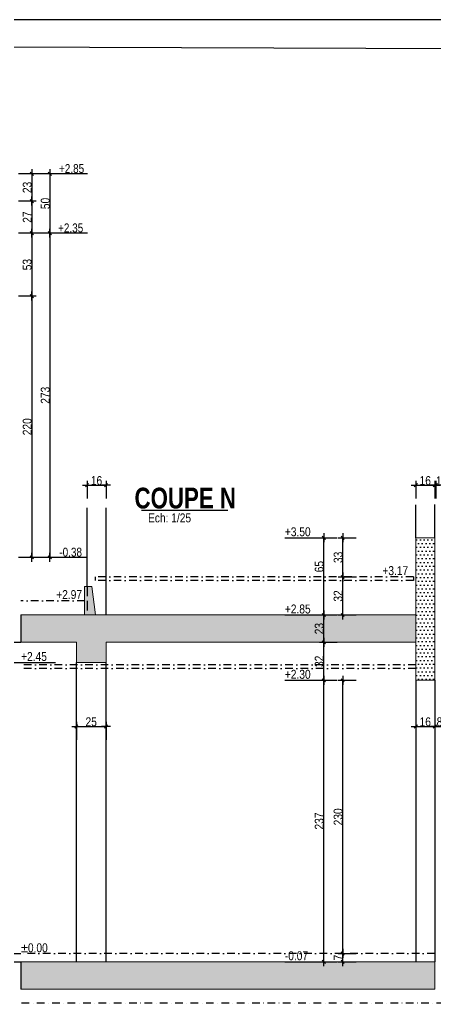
# Model space of a CAD drawing. Header units: centimetres. Extents: x -1744 to 32711, y -16767 to -12567.
# Drawn here: x 24855 to 25555, y -14224 to -12567 of the extents above; entities that cross this region are included whole.
import ezdxf
from ezdxf.enums import TextEntityAlignment as Align

# ---------------------------------------------------------------- set-up
doc = ezdxf.new("R2010")
doc.units = ezdxf.units.CM
doc.header["$LTSCALE"] = 25.4
doc.header["$PDMODE"] = 1
doc.header["$PDSIZE"] = -2
doc.linetypes.add('CACHEX2', pattern=[19.05, 12.7, -6.35])
doc.linetypes.add('TIRETPTX2', pattern=[50.8, 25.4, -12.7, 0, -12.7])
for name, color, linetype in [('01_cote_gen', 4, 'Continuous'), ('01_linteaux', 2, 'Continuous'), ('01_poch_BN', 9, 'Continuous'), ('01_texte', 230, 'Continuous'), ('AA_COTES', 2, 'Continuous')]:
    doc.layers.add(name, color=color, linetype=linetype)
doc.layers.add('01_murs_coup', color=5, linetype='Continuous', lineweight=60)
doc.styles.add('ARIAL NA', font='ARIALN.TTF')
doc.styles.add('impact', font='impact.ttf')
doc.styles.add('MATTE_TXT', font='arial.ttf')
doc.styles.add('STYLE2', font='ARIALN.TTF')
doc.dimstyles.new('JB25', dxfattribs={"dimscale": 0.1, "dimtxt": 150, "dimasz": 15, "dimexe": 0.1, "dimexo": 0.1, "dimgap": 0.09, "dimtad": 1, "dimdec": 1, "dimlfac": 0.5, "dimdsep": 46, "dimtxsty": 'STYLE2', "dimblk1": 'BOND_G', "dimblk2": 'BOND_D', "dimsah": 1, "dimcen": 1.5, "dimdle": 0.01, "dimse1": 1, "dimse2": 1, "dimclrd": 4, "dimclre": 2, "dimclrt": 6, "dimazin": 2, "dimtfac": 2.333333, "dimtdec": 1, "dimtix": 1, "dimtmove": 2, "dimatfit": 3, "dimldrblk": 'BOND_G', "dimfxl": 1, "dimtolj": 1, "dimtzin": 0, "dimarcsym": 0})

# ---------------------------------------------------------------- blocks, each defined once
blk = doc.blocks.new('BOND_G')
at = {"layer": 'AA_COTES', "color": 0}
for p, q in [((0, -5), (0, 15)), ((5, 0), (-5, 0)), ((1.8, 1.8), (-1.8, -1.8))]:
    blk.add_line(p, q, dxfattribs=at)
blk = doc.blocks.new('BOND_D')
at = {"layer": 'AA_COTES', "color": 0}
for p, q in [((5, 0), (-5, 0)), ((-1.8, -1.8), (1.8, 1.8)), ((0, 5), (0, -15))]:
    blk.add_line(p, q, dxfattribs=at)
blk = doc.blocks.new('*D839')
at = {"layer": '01_cote_gen', "color": 4, "lineweight": -2, "transparency": 16777216}
blk.add_line((24834.6, -14152.1), (24834.6, -14141.1), dxfattribs=at)
at = {"layer": 'Defpoints', "color": 0, "transparency": 16777216}
for p in [(24834.6, -14139.6), (24897.7, -14139.6), (24897.7, -14153.6)]:
    blk.add_point(p, dxfattribs=at)
at = {"layer": '01_cote_gen', "color": 4, "lineweight": -2, "transparency": 16777216, "xscale": 1.5, "yscale": 1.5, "zscale": 1.5}
for name, p, rotation in [('BOND_D', (24834.6, -14139.6), 90), ('BOND_G', (24834.6, -14153.6), 270)]:
    blk.add_blockref(name, p, dxfattribs=dict(at, rotation=rotation))
at = {"layer": '01_cote_gen', "color": 6, "transparency": 16777216, "insert": (24827.1, -14146.6), "char_height": 15, "attachment_point": 5, "rotation": 90, "style": 'STYLE2'}
blk.add_mtext('\\A1;7', dxfattribs=at)
blk = doc.blocks.new('*D840')
at = {"layer": '01_cote_gen', "color": 4, "lineweight": -2, "transparency": 16777216}
blk.add_line((25367.4, -13678.1), (25367.4, -13617.1), dxfattribs=at)
at = {"layer": 'Defpoints', "color": 0, "transparency": 16777216}
for p in [(25000.4, -13615.6), (25367.4, -13615.6), (25419.8, -13679.6)]:
    blk.add_point(p, dxfattribs=at)
at = {"layer": '01_cote_gen', "color": 4, "lineweight": -2, "transparency": 16777216, "xscale": 1.5, "yscale": 1.5, "zscale": 1.5}
for name, p, rotation in [('BOND_D', (25367.4, -13615.6), 90), ('BOND_G', (25367.4, -13679.6), 270)]:
    blk.add_blockref(name, p, dxfattribs=dict(at, rotation=rotation))
at = {"layer": '01_cote_gen', "color": 6, "transparency": 16777216, "insert": (25359.7, -13647.6), "char_height": 15, "attachment_point": 5, "rotation": 90, "style": 'STYLE2'}
blk.add_mtext('\\A1;32', dxfattribs=at)
blk = doc.blocks.new('*D841')
at = {"layer": '01_cote_gen', "color": 4, "lineweight": -2, "transparency": 16777216}
blk.add_line((25367.4, -13614.1), (25367.4, -13571.1), dxfattribs=at)
at = {"layer": 'Defpoints', "color": 0, "transparency": 16777216}
for p in [(25367.4, -13569.6), (25423.2, -13569.6), (25423.2, -13615.6)]:
    blk.add_point(p, dxfattribs=at)
at = {"layer": '01_cote_gen', "color": 4, "lineweight": -2, "transparency": 16777216, "xscale": 1.5, "yscale": 1.5, "zscale": 1.5}
for name, p, rotation in [('BOND_D', (25367.4, -13569.6), 90), ('BOND_G', (25367.4, -13615.6), 270)]:
    blk.add_blockref(name, p, dxfattribs=dict(at, rotation=rotation))
at = {"layer": '01_cote_gen', "color": 6, "transparency": 16777216, "insert": (25359.7, -13592.6), "char_height": 15, "attachment_point": 5, "rotation": 90, "style": 'STYLE2'}
blk.add_mtext('\\A1;23', dxfattribs=at)
blk = doc.blocks.new('*D842')
at = {"layer": '01_cote_gen', "color": 4, "lineweight": -2, "transparency": 16777216}
blk.add_line((25367.4, -13568.1), (25367.4, -13441.1), dxfattribs=at)
at = {"layer": 'Defpoints', "color": 0, "transparency": 16777216}
for p in [(25367.4, -13439.6), (25522.4, -13439.6), (25522.4, -13569.6)]:
    blk.add_point(p, dxfattribs=at)
at = {"layer": '01_cote_gen', "color": 4, "lineweight": -2, "transparency": 16777216, "xscale": 1.5, "yscale": 1.5, "zscale": 1.5}
for name, p, rotation in [('BOND_D', (25367.4, -13439.6), 90), ('BOND_G', (25367.4, -13569.6), 270)]:
    blk.add_blockref(name, p, dxfattribs=dict(at, rotation=rotation))
at = {"layer": '01_cote_gen', "color": 6, "transparency": 16777216, "insert": (25359.7, -13488.2), "char_height": 15, "attachment_point": 5, "rotation": 90, "style": 'STYLE2'}
blk.add_mtext('\\A1;65', dxfattribs=at)
blk = doc.blocks.new('*D843')
at = {"layer": '01_cote_gen', "color": 4, "lineweight": -2, "transparency": 16777216}
blk.add_line((25399.3, -13568.1), (25399.3, -13507.1), dxfattribs=at)
at = {"layer": 'Defpoints', "color": 0, "transparency": 16777216}
for p in [(25399.3, -13505.6), (25471.4, -13505.6), (25459, -13569.6)]:
    blk.add_point(p, dxfattribs=at)
at = {"layer": '01_cote_gen', "color": 4, "lineweight": -2, "transparency": 16777216, "xscale": 1.5, "yscale": 1.5, "zscale": 1.5}
for name, p, rotation in [('BOND_D', (25399.3, -13505.6), 90), ('BOND_G', (25399.3, -13569.6), 270)]:
    blk.add_blockref(name, p, dxfattribs=dict(at, rotation=rotation))
at = {"layer": '01_cote_gen', "color": 6, "transparency": 16777216, "insert": (25391.6, -13537.6), "char_height": 15, "attachment_point": 5, "rotation": 90, "style": 'STYLE2'}
blk.add_mtext('\\A1;32', dxfattribs=at)
blk = doc.blocks.new('*D844')
at = {"layer": '01_cote_gen', "color": 4, "lineweight": -2, "transparency": 16777216}
blk.add_line((25399.3, -13504.1), (25399.3, -13441.1), dxfattribs=at)
at = {"layer": 'Defpoints', "color": 0, "transparency": 16777216}
for p in [(25399.3, -13439.6), (25752, -13439.6), (25470.8, -13505.6)]:
    blk.add_point(p, dxfattribs=at)
at = {"layer": '01_cote_gen', "color": 4, "lineweight": -2, "transparency": 16777216, "xscale": 1.5, "yscale": 1.5, "zscale": 1.5}
for name, p, rotation in [('BOND_D', (25399.3, -13439.6), 90), ('BOND_G', (25399.3, -13505.6), 270)]:
    blk.add_blockref(name, p, dxfattribs=dict(at, rotation=rotation))
at = {"layer": '01_cote_gen', "color": 6, "transparency": 16777216, "insert": (25391.6, -13472.6), "char_height": 15, "attachment_point": 5, "rotation": 90, "style": 'STYLE2'}
blk.add_mtext('\\A1;33', dxfattribs=at)
blk = doc.blocks.new('*D850')
at = {"layer": '01_cote_gen', "color": 4, "lineweight": -2, "transparency": 16777216}
blk.add_line((25367.4, -14152.1), (25367.4, -13681.1), dxfattribs=at)
at = {"layer": 'Defpoints', "color": 0, "transparency": 16777216}
for p in [(25367.4, -13679.6), (25389.9, -13679.6), (25445.7, -14153.6)]:
    blk.add_point(p, dxfattribs=at)
at = {"layer": '01_cote_gen', "color": 4, "lineweight": -2, "transparency": 16777216, "xscale": 1.5, "yscale": 1.5, "zscale": 1.5}
for name, p, rotation in [('BOND_D', (25367.4, -13679.6), 90), ('BOND_G', (25367.4, -14153.6), 270)]:
    blk.add_blockref(name, p, dxfattribs=dict(at, rotation=rotation))
at = {"layer": '01_cote_gen', "color": 6, "transparency": 16777216, "insert": (25359.7, -13916.6), "char_height": 15, "attachment_point": 5, "rotation": 90, "style": 'STYLE2'}
blk.add_mtext('\\A1;237', dxfattribs=at)
blk = doc.blocks.new('*D851')
at = {"layer": '01_cote_gen', "color": 4, "lineweight": -2, "transparency": 16777216}
blk.add_line((25399.3, -14152.1), (25399.3, -14141.1), dxfattribs=at)
at = {"layer": 'Defpoints', "color": 0, "transparency": 16777216}
for p in [(25399.3, -14139.6), (25441.4, -14139.6), (25441.4, -14153.6)]:
    blk.add_point(p, dxfattribs=at)
at = {"layer": '01_cote_gen', "color": 4, "lineweight": -2, "transparency": 16777216, "xscale": 1.5, "yscale": 1.5, "zscale": 1.5}
for name, p, rotation in [('BOND_D', (25399.3, -14139.6), 90), ('BOND_G', (25399.3, -14153.6), 270)]:
    blk.add_blockref(name, p, dxfattribs=dict(at, rotation=rotation))
at = {"layer": '01_cote_gen', "color": 6, "transparency": 16777216, "insert": (25391.8, -14146.6), "char_height": 15, "attachment_point": 5, "rotation": 90, "style": 'STYLE2'}
blk.add_mtext('\\A1;7', dxfattribs=at)
blk = doc.blocks.new('*D852')
at = {"layer": '01_cote_gen', "color": 4, "lineweight": -2, "transparency": 16777216}
blk.add_line((25399.3, -14138.1), (25399.3, -13681.1), dxfattribs=at)
at = {"layer": 'Defpoints', "color": 0, "transparency": 16777216}
for p in [(25389.9, -13679.6), (25399.3, -13679.6), (25469.7, -14139.6)]:
    blk.add_point(p, dxfattribs=at)
at = {"layer": '01_cote_gen', "color": 4, "lineweight": -2, "transparency": 16777216, "xscale": 1.5, "yscale": 1.5, "zscale": 1.5}
for name, p, rotation in [('BOND_D', (25399.3, -13679.6), 90), ('BOND_G', (25399.3, -14139.6), 270)]:
    blk.add_blockref(name, p, dxfattribs=dict(at, rotation=rotation))
at = {"layer": '01_cote_gen', "color": 6, "transparency": 16777216, "insert": (25391.6, -13909.6), "char_height": 15, "attachment_point": 5, "rotation": 90, "style": 'STYLE2'}
blk.add_mtext('\\A1;230', dxfattribs=at)
blk = doc.blocks.new('*D854')
at = {"layer": '01_cote_gen', "color": 4, "lineweight": -2, "transparency": 16777216}
blk.add_line((24806, -13614.1), (24806, -13571.1), dxfattribs=at)
at = {"layer": 'Defpoints', "color": 0, "transparency": 16777216}
for p in [(24806, -13569.6), (24881.1, -13569.6), (24881.1, -13615.6)]:
    blk.add_point(p, dxfattribs=at)
at = {"layer": '01_cote_gen', "color": 4, "lineweight": -2, "transparency": 16777216, "xscale": 1.5, "yscale": 1.5, "zscale": 1.5}
for name, p, rotation in [('BOND_D', (24806, -13569.6), 90), ('BOND_G', (24806, -13615.6), 270)]:
    blk.add_blockref(name, p, dxfattribs=dict(at, rotation=rotation))
at = {"layer": '01_cote_gen', "color": 6, "transparency": 16777216, "insert": (24798.3, -13592.6), "char_height": 15, "attachment_point": 5, "rotation": 90, "style": 'STYLE2'}
blk.add_mtext('\\A1;23', dxfattribs=at)
blk = doc.blocks.new('*D855')
at = {"layer": '01_cote_gen', "color": 4, "lineweight": -2, "transparency": 16777216}
blk.add_line((24806, -13568.1), (24806, -13547.1), dxfattribs=at)
at = {"layer": 'Defpoints', "color": 0, "transparency": 16777216}
for p in [(24806, -13545.6), (24876.9, -13545.6), (24876.9, -13569.6)]:
    blk.add_point(p, dxfattribs=at)
at = {"layer": '01_cote_gen', "color": 4, "lineweight": -2, "transparency": 16777216, "xscale": 1.5, "yscale": 1.5, "zscale": 1.5}
for name, p, rotation in [('BOND_D', (24806, -13545.6), 90), ('BOND_G', (24806, -13569.6), 270)]:
    blk.add_blockref(name, p, dxfattribs=dict(at, rotation=rotation))
at = {"layer": '01_cote_gen', "color": 6, "transparency": 16777216, "insert": (24798.5, -13557.6), "char_height": 15, "attachment_point": 5, "rotation": 90, "style": 'STYLE2'}
blk.add_mtext('\\A1;12', dxfattribs=at)
blk = doc.blocks.new('*D856')
at = {"layer": '01_cote_gen', "color": 4, "lineweight": -2, "transparency": 16777216}
blk.add_line((24834.6, -14138.1), (24834.6, -13651.1), dxfattribs=at)
at = {"layer": 'Defpoints', "color": 0, "transparency": 16777216}
for p in [(24834.6, -13649.6), (24975.4, -13649.6), (24895.5, -14139.6)]:
    blk.add_point(p, dxfattribs=at)
at = {"layer": '01_cote_gen', "color": 4, "lineweight": -2, "transparency": 16777216, "xscale": 1.5, "yscale": 1.5, "zscale": 1.5}
for name, p, rotation in [('BOND_D', (24834.6, -13649.6), 90), ('BOND_G', (24834.6, -14139.6), 270)]:
    blk.add_blockref(name, p, dxfattribs=dict(at, rotation=rotation))
at = {"layer": '01_cote_gen', "color": 6, "transparency": 16777216, "insert": (24826.9, -13894.6), "char_height": 15, "attachment_point": 5, "rotation": 90, "style": 'STYLE2'}
blk.add_mtext('\\A1;245', dxfattribs=at)
blk = doc.blocks.new('*D857')
at = {"layer": '01_cote_gen', "color": 4, "lineweight": -2, "transparency": 16777216}
blk.add_line((24834.6, -13648.1), (24834.6, -13617.1), dxfattribs=at)
at = {"layer": 'Defpoints', "color": 0, "transparency": 16777216}
for p in [(24834.6, -13615.6), (24857.1, -13615.6), (24857.1, -13649.6)]:
    blk.add_point(p, dxfattribs=at)
at = {"layer": '01_cote_gen', "color": 4, "lineweight": -2, "transparency": 16777216, "xscale": 1.5, "yscale": 1.5, "zscale": 1.5}
for name, p, rotation in [('BOND_D', (24834.6, -13615.6), 90), ('BOND_G', (24834.6, -13649.6), 270)]:
    blk.add_blockref(name, p, dxfattribs=dict(at, rotation=rotation))
at = {"layer": '01_cote_gen', "color": 6, "transparency": 16777216, "insert": (24827, -13632.6), "char_height": 15, "attachment_point": 5, "rotation": 90, "style": 'STYLE2'}
blk.add_mtext('\\A1;17', dxfattribs=at)
blk = doc.blocks.new('*D863')
at = {"layer": '01_cote_gen', "color": 4, "lineweight": -2, "transparency": 16777216}
blk.add_line((25523.9, -13351.1), (25552.9, -13351.1), dxfattribs=at)
at = {"layer": 'Defpoints', "color": 0, "transparency": 16777216}
for p in [(25554.4, -13351.1), (25522.4, -13378.9), (25554.4, -13406.1)]:
    blk.add_point(p, dxfattribs=at)
at = {"layer": '01_cote_gen', "color": 4, "lineweight": -2, "transparency": 16777216, "xscale": 1.5, "yscale": 1.5, "zscale": 1.5, "rotation": 180}
blk.add_blockref('BOND_G', (25522.4, -13351.1), dxfattribs=at)
at = {"layer": '01_cote_gen', "color": 4, "lineweight": -2, "transparency": 16777216, "xscale": 1.5, "yscale": 1.5, "zscale": 1.5}
blk.add_blockref('BOND_D', (25554.4, -13351.1), dxfattribs=at)
at = {"layer": '01_cote_gen', "color": 6, "transparency": 16777216, "insert": (25538.4, -13343.4), "char_height": 15, "attachment_point": 5, "style": 'STYLE2'}
blk.add_mtext('\\A1;16', dxfattribs=at)
blk = doc.blocks.new('*D864')
at = {"layer": '01_cote_gen', "color": 4, "lineweight": -2, "transparency": 16777216}
blk.add_line((24969.9, -13351.1), (24998.9, -13351.1), dxfattribs=at)
at = {"layer": 'Defpoints', "color": 0, "transparency": 16777216}
for p in [(25000.4, -13351.1), (24968.4, -13378.9), (25000.4, -13391.4)]:
    blk.add_point(p, dxfattribs=at)
at = {"layer": '01_cote_gen', "color": 4, "lineweight": -2, "transparency": 16777216, "xscale": 1.5, "yscale": 1.5, "zscale": 1.5, "rotation": 180}
blk.add_blockref('BOND_G', (24968.4, -13351.1), dxfattribs=at)
at = {"layer": '01_cote_gen', "color": 4, "lineweight": -2, "transparency": 16777216, "xscale": 1.5, "yscale": 1.5, "zscale": 1.5}
blk.add_blockref('BOND_D', (25000.4, -13351.1), dxfattribs=at)
at = {"layer": '01_cote_gen', "color": 6, "transparency": 16777216, "insert": (24984.4, -13343.4), "char_height": 15, "attachment_point": 5, "style": 'STYLE2'}
blk.add_mtext('\\A1;16', dxfattribs=at)
blk = doc.blocks.new('*D865')
at = {"layer": '01_cote_gen', "color": 4, "lineweight": -2, "transparency": 16777216}
blk.add_line((24951.9, -13757.3), (24998.9, -13757.3), dxfattribs=at)
at = {"layer": 'Defpoints', "color": 0, "transparency": 16777216}
for p in [(24950.4, -13741.4), (25000.4, -13741.4), (25000.4, -13757.3)]:
    blk.add_point(p, dxfattribs=at)
at = {"layer": '01_cote_gen', "color": 4, "lineweight": -2, "transparency": 16777216, "xscale": 1.5, "yscale": 1.5, "zscale": 1.5, "rotation": 180}
blk.add_blockref('BOND_G', (24950.4, -13757.3), dxfattribs=at)
at = {"layer": '01_cote_gen', "color": 4, "lineweight": -2, "transparency": 16777216, "xscale": 1.5, "yscale": 1.5, "zscale": 1.5}
blk.add_blockref('BOND_D', (25000.4, -13757.3), dxfattribs=at)
at = {"layer": '01_cote_gen', "color": 6, "transparency": 16777216, "insert": (24975.4, -13749.6), "char_height": 15, "attachment_point": 5, "style": 'STYLE2'}
blk.add_mtext('\\A1;25', dxfattribs=at)
blk = doc.blocks.new('*D866')
at = {"layer": '01_cote_gen', "color": 4, "lineweight": -2, "transparency": 16777216}
blk.add_line((25523.9, -13757.3), (25552.9, -13757.3), dxfattribs=at)
at = {"layer": 'Defpoints', "color": 0, "transparency": 16777216}
for p in [(25522.4, -13757.3), (25554.4, -13757.3), (25554.4, -13757.3)]:
    blk.add_point(p, dxfattribs=at)
at = {"layer": '01_cote_gen', "color": 4, "lineweight": -2, "transparency": 16777216, "xscale": 1.5, "yscale": 1.5, "zscale": 1.5, "rotation": 180}
blk.add_blockref('BOND_G', (25522.4, -13757.3), dxfattribs=at)
at = {"layer": '01_cote_gen', "color": 4, "lineweight": -2, "transparency": 16777216, "xscale": 1.5, "yscale": 1.5, "zscale": 1.5}
blk.add_blockref('BOND_D', (25554.4, -13757.3), dxfattribs=at)
at = {"layer": '01_cote_gen', "color": 6, "transparency": 16777216, "insert": (25538.4, -13749.6), "char_height": 15, "attachment_point": 5, "style": 'STYLE2'}
blk.add_mtext('\\A1;16', dxfattribs=at)
blk = doc.blocks.new('*D867')
at = {"layer": '01_cote_gen', "color": 4, "lineweight": -2, "transparency": 16777216}
blk.add_line((25555.9, -13757.3), (25568.9, -13757.3), dxfattribs=at)
at = {"layer": 'Defpoints', "color": 0, "transparency": 16777216}
for p in [(25570.4, -13757.3), (25554.4, -13793.1), (25570.4, -13793.1)]:
    blk.add_point(p, dxfattribs=at)
at = {"layer": '01_cote_gen', "color": 4, "lineweight": -2, "transparency": 16777216, "xscale": 1.5, "yscale": 1.5, "zscale": 1.5, "rotation": 180}
blk.add_blockref('BOND_G', (25554.4, -13757.3), dxfattribs=at)
at = {"layer": '01_cote_gen', "color": 4, "lineweight": -2, "transparency": 16777216, "xscale": 1.5, "yscale": 1.5, "zscale": 1.5}
blk.add_blockref('BOND_D', (25570.4, -13757.3), dxfattribs=at)
at = {"layer": '01_cote_gen', "color": 6, "transparency": 16777216, "insert": (25562.4, -13749.6), "char_height": 15, "attachment_point": 5, "style": 'STYLE2'}
blk.add_mtext('\\A1;8', dxfattribs=at)
blk = doc.blocks.new('*D920')
at = {"layer": '01_cote_gen', "color": 4, "lineweight": -2, "transparency": 16777216}
for p, q in [((25552.9, -13351.1), (25551.4, -13351.1)), ((25556.4, -13351.1), (25554.4, -13351.1)), ((25557.9, -13351.1), (25559.4, -13351.1))]:
    blk.add_line(p, q, dxfattribs=at)
at = {"layer": 'Defpoints', "color": 0, "transparency": 16777216}
for p in [(25554.4, -13351.1), (25554.4, -13439.6), (25556.4, -13531.6)]:
    blk.add_point(p, dxfattribs=at)
at = {"layer": '01_cote_gen', "color": 4, "lineweight": -2, "transparency": 16777216, "xscale": 1.5, "yscale": 1.5, "zscale": 1.5}
blk.add_blockref('BOND_D', (25554.4, -13351.1), dxfattribs=at)
at = {"layer": '01_cote_gen', "color": 4, "lineweight": -2, "transparency": 16777216, "xscale": 1.5, "yscale": 1.5, "zscale": 1.5, "rotation": 180}
blk.add_blockref('BOND_G', (25556.4, -13351.1), dxfattribs=at)
at = {"layer": '01_cote_gen', "color": 6, "transparency": 16777216, "insert": (25561.1, -13343.6), "char_height": 15, "attachment_point": 5, "style": 'STYLE2'}
blk.add_mtext('\\A1;1', dxfattribs=at)
blk = doc.blocks.new('*D987')
at = {"layer": '01_poch_BN', "color": 4, "lineweight": -2, "transparency": 16777216}
blk.add_line((24905.8, -12828.1), (24905.8, -12925.1), dxfattribs=at)
at = {"layer": 'Defpoints', "color": 0, "transparency": 16777216}
for p in [(24840.4, -12826.6), (24761.8, -12926.6), (24905.8, -12926.6)]:
    blk.add_point(p, dxfattribs=at)
at = {"layer": '01_poch_BN', "color": 4, "lineweight": -2, "transparency": 16777216, "xscale": 1.5, "yscale": 1.5, "zscale": 1.5}
for name, p, rotation in [('BOND_G', (24905.8, -12826.6), 90), ('BOND_D', (24905.8, -12926.6), 270)]:
    blk.add_blockref(name, p, dxfattribs=dict(at, rotation=rotation))
at = {"layer": '01_poch_BN', "color": 6, "transparency": 16777216, "insert": (24898.1, -12876.6), "char_height": 15, "attachment_point": 5, "rotation": 90, "style": 'STYLE2'}
blk.add_mtext('\\A1;50', dxfattribs=at)
blk = doc.blocks.new('*D988')
at = {"layer": '01_poch_BN', "color": 4, "lineweight": -2, "transparency": 16777216}
blk.add_line((24875.3, -12828.1), (24875.3, -12871.1), dxfattribs=at)
at = {"layer": 'Defpoints', "color": 0, "transparency": 16777216}
for p in [(24840.4, -12826.6), (24840.4, -12872.6), (24875.3, -12872.6)]:
    blk.add_point(p, dxfattribs=at)
at = {"layer": '01_poch_BN', "color": 4, "lineweight": -2, "transparency": 16777216, "xscale": 1.5, "yscale": 1.5, "zscale": 1.5}
for name, p, rotation in [('BOND_G', (24875.3, -12826.6), 90), ('BOND_D', (24875.3, -12872.6), 270)]:
    blk.add_blockref(name, p, dxfattribs=dict(at, rotation=rotation))
at = {"layer": '01_poch_BN', "color": 6, "transparency": 16777216, "insert": (24867.6, -12849.6), "char_height": 15, "attachment_point": 5, "rotation": 90, "style": 'STYLE2'}
blk.add_mtext('\\A1;23', dxfattribs=at)
blk = doc.blocks.new('*D989')
at = {"layer": '01_poch_BN', "color": 4, "lineweight": -2, "transparency": 16777216}
blk.add_line((24875.3, -12874.1), (24875.3, -12925.1), dxfattribs=at)
at = {"layer": 'Defpoints', "color": 0, "transparency": 16777216}
for p in [(24840.4, -12872.6), (24761.8, -12926.6), (24875.3, -12926.6)]:
    blk.add_point(p, dxfattribs=at)
at = {"layer": '01_poch_BN', "color": 4, "lineweight": -2, "transparency": 16777216, "xscale": 1.5, "yscale": 1.5, "zscale": 1.5}
for name, p, rotation in [('BOND_G', (24875.3, -12872.6), 90), ('BOND_D', (24875.3, -12926.6), 270)]:
    blk.add_blockref(name, p, dxfattribs=dict(at, rotation=rotation))
at = {"layer": '01_poch_BN', "color": 6, "transparency": 16777216, "insert": (24867.7, -12899.6), "char_height": 15, "attachment_point": 5, "rotation": 90, "style": 'STYLE2'}
blk.add_mtext('\\A1;27', dxfattribs=at)
blk = doc.blocks.new('*D990')
at = {"layer": '01_poch_BN', "color": 4, "lineweight": -2, "transparency": 16777216}
blk.add_line((24905.8, -12928.1), (24905.8, -13471.1), dxfattribs=at)
at = {"layer": 'Defpoints', "color": 0, "transparency": 16777216}
for p in [(24761.8, -12926.6), (24641.8, -13472.6), (24905.8, -13472.6)]:
    blk.add_point(p, dxfattribs=at)
at = {"layer": '01_poch_BN', "color": 4, "lineweight": -2, "transparency": 16777216, "xscale": 1.5, "yscale": 1.5, "zscale": 1.5}
for name, p, rotation in [('BOND_G', (24905.8, -12926.6), 90), ('BOND_D', (24905.8, -13472.6), 270)]:
    blk.add_blockref(name, p, dxfattribs=dict(at, rotation=rotation))
at = {"layer": '01_poch_BN', "color": 6, "transparency": 16777216, "insert": (24898.1, -13199.6), "char_height": 15, "attachment_point": 5, "rotation": 90, "style": 'STYLE2'}
blk.add_mtext('\\A1;273', dxfattribs=at)
blk = doc.blocks.new('*D991')
at = {"layer": '01_poch_BN', "color": 4, "lineweight": -2, "transparency": 16777216}
blk.add_line((24875.3, -12928.1), (24875.3, -13031.1), dxfattribs=at)
at = {"layer": 'Defpoints', "color": 0, "transparency": 16777216}
for p in [(24852.8, -12926.6), (24681.8, -13032.6), (24875.3, -13032.6)]:
    blk.add_point(p, dxfattribs=at)
at = {"layer": '01_poch_BN', "color": 4, "lineweight": -2, "transparency": 16777216, "xscale": 1.5, "yscale": 1.5, "zscale": 1.5}
for name, p, rotation in [('BOND_G', (24875.3, -12926.6), 90), ('BOND_D', (24875.3, -13032.6), 270)]:
    blk.add_blockref(name, p, dxfattribs=dict(at, rotation=rotation))
at = {"layer": '01_poch_BN', "color": 6, "transparency": 16777216, "insert": (24867.6, -12979.6), "char_height": 15, "attachment_point": 5, "rotation": 90, "style": 'STYLE2'}
blk.add_mtext('\\A1;53', dxfattribs=at)
blk = doc.blocks.new('*D992')
at = {"layer": '01_poch_BN', "color": 4, "lineweight": -2, "transparency": 16777216}
blk.add_line((24875.3, -13034.1), (24875.3, -13471.1), dxfattribs=at)
at = {"layer": 'Defpoints', "color": 0, "transparency": 16777216}
for p in [(24681.8, -13032.6), (24641.8, -13472.6), (24875.3, -13472.6)]:
    blk.add_point(p, dxfattribs=at)
at = {"layer": '01_poch_BN', "color": 4, "lineweight": -2, "transparency": 16777216, "xscale": 1.5, "yscale": 1.5, "zscale": 1.5}
for name, p, rotation in [('BOND_G', (24875.3, -13032.6), 90), ('BOND_D', (24875.3, -13472.6), 270)]:
    blk.add_blockref(name, p, dxfattribs=dict(at, rotation=rotation))
at = {"layer": '01_poch_BN', "color": 6, "transparency": 16777216, "insert": (24867.6, -13252.6), "char_height": 15, "attachment_point": 5, "rotation": 90, "style": 'STYLE2'}
blk.add_mtext('\\A1;220', dxfattribs=at)

msp = doc.modelspace()

# ---------------------------------------------------------------- hatches: boundary and pattern name
at = {"layer": '01_linteaux', "ltscale": 0.1}
h = msp.add_hatch(dxfattribs=at)
h.set_pattern_fill('DOTS', color=256, scale=4)
h.paths.add_polyline_path([(25554.41, -13439.61), (25522.41, -13439.61), (25522.41, -13679.61), (25554.41, -13679.61)])
at = {"layer": '01_poch_BN'}
h = msp.add_hatch(color=256, dxfattribs=at)
h.dxf.hatch_style = 1
h.paths.add_polyline_path([(25522.41, -13439.61), (25522.41, -13569.61), (24856.95, -13569.61), (24856.95, -13615.61), (24950.41, -13615.61), (24950.41, -13649.61), (25000.41, -13649.61), (25000.41, -13615.61), (25522.41, -13615.61), (25522.41, -13679.61)])
h.paths.add_polyline_path([(24976.41, -13521.61), (24968.41, -13521.61), (24968.41, -13569.61), (24982.41, -13569.61)], flags=17)
h.paths.add_polyline_path([(24968.41, -13521.61), (24964.41, -13521.61), (24964.41, -13569.61), (24968.41, -13569.61)], flags=17)
h.paths.add_polyline_path([(25554.41, -14153.61), (24856.95, -14153.61), (24856.95, -14199.61), (25554.41, -14199.61)])

# ---------------------------------------------------------------- linework, layer by layer
at = {"layer": '01_cote_gen'}
msp.add_line((32711.5, -12567.07), (23621.5, -12567.07), dxfattribs=at)
at = {"layer": '01_linteaux', "ltscale": 0.1}
for p, q in [((25522.41, -13439.61), (25522.41, -13384.07)), ((25554.41, -13439.61), (25554.41, -13383.77)), ((24968.41, -13521.61), (24968.41, -13389.21)), ((25000.41, -13569.61), (25000.41, -13388.91)), ((24950.41, -14153.61), (24950.41, -13649.61)), ((25000.41, -14153.61), (25000.41, -13649.61)), ((25522.41, -13679.61), (25522.41, -14153.61)), ((25554.41, -13679.61), (25554.41, -14153.61))]:
    msp.add_line(p, q, dxfattribs=at)
at = {"layer": '01_linteaux', "linetype": 'TIRETPTX2', "ltscale": 0.02}
for p, q in [((25518.41, -13505.61), (24981.97, -13505.61)), ((24981.97, -13505.61), (24981.97, -13511.61)), ((25518.41, -13511.61), (24981.97, -13511.61)), ((25518.41, -13505.61), (25518.41, -13511.61)), ((24964.41, -13545.61), (24856.95, -13545.61)), ((25522.41, -13653.61), (24856.95, -13653.61)), ((25522.41, -13659.61), (24856.95, -13659.61)), ((25554.41, -14139.61), (24856.95, -14139.61)), ((25570.41, -14223.61), (24856.95, -14223.61))]:
    msp.add_line(p, q, dxfattribs=at)
at = {"layer": '01_linteaux', "linetype": 'CACHEX2', "ltscale": 0.05}
msp.add_line((24968.41, -13521.61), (24968.41, -13569.61), dxfattribs=at)
at = {"layer": '01_murs_coup', "linetype": 'Continuous', "lineweight": 5}
for p, q in [((25522.41, -13439.61), (25522.41, -13679.61)), ((25554.41, -13439.61), (25522.41, -13439.61)), ((25554.41, -13439.61), (25554.41, -13679.61)), ((24976.41, -13521.61), (24964.41, -13521.61)), ((24964.41, -13569.61), (24964.41, -13521.61)), ((24976.41, -13521.61), (24982.41, -13569.61)), ((25522.41, -13569.61), (24856.95, -13569.61)), ((24950.41, -13615.61), (24856.95, -13615.61)), ((24950.41, -13649.61), (24950.41, -13615.61)), ((25522.41, -13615.61), (25000.41, -13615.61)), ((25000.41, -13649.61), (25000.41, -13615.61)), ((25000.41, -13649.61), (24950.41, -13649.61)), ((25554.41, -13679.61), (25522.41, -13679.61)), ((25554.41, -14153.61), (24856.95, -14153.61)), ((25554.41, -14153.61), (25554.41, -14199.61)), ((25554.41, -14199.61), (24856.95, -14199.61))]:
    msp.add_line(p, q, dxfattribs=at)
at = {"layer": '01_poch_BN'}
for p, q in [((24856.95, -13569.61), (24856.95, -13615.61)), ((24856.95, -14153.61), (24856.95, -14199.61))]:
    msp.add_line(p, q, dxfattribs=at)
at = {"layer": '01_texte'}
for p, q in [((32661.5, -12640.84), (23671.5, -12609.25)), ((24968.96, -12826.55), (24913.26, -12826.55)), ((24968.96, -12926.55), (24913.26, -12926.55)), ((25205.73, -13393.82), (25060.13, -13393.82)), ((25301.59, -13439.61), (25359.91, -13439.61)), ((24968.96, -13472.55), (24913.26, -13472.55)), ((25301.59, -13569.61), (25359.91, -13569.61)), ((24857.08, -13649.61), (24915.4, -13649.61)), ((25301.59, -13679.61), (25359.91, -13679.61)), ((25301.59, -14153.61), (25359.91, -14153.61))]:
    msp.add_line(p, q, dxfattribs=at)

# ---------------------------------------------------------------- texts
at = {"layer": '01_texte', "style": 'MATTE_TXT', "width": 0.8}
for s, p in [('+2.85', (24942.35, -12829.78)), ('+2.35', (24940.81, -12929.78)), ('-0.38', (24940.81, -13475.78))]:
    msp.add_text(s, height=15, dxfattribs=at).set_placement(p, align=Align.BOTTOM_CENTER)
at = {"layer": '01_texte', "style": 'impact'}
msp.add_text('COUPE N', height=35, dxfattribs=at).set_placement((25133.92, -13372.72), align=Align.MIDDLE)
at = {"layer": '01_texte'}
for s, style, p in [('Ech: 1/25', 'STYLE2', (25071.19, -13413.6)), ('+3.50', 'ARIAL NA', (25301.77, -13436.99)), ('+3.17', 'ARIAL NA', (25466.13, -13502.42)), ('+2.97', 'ARIAL NA', (24916.48, -13542.73)), ('+2.85', 'ARIAL NA', (25301.77, -13566.99)), ('+2.45', 'ARIAL NA', (24857.26, -13646.99)), ('+2.30', 'ARIAL NA', (25301.77, -13676.99)), ('%%P0.00', 'ARIAL NA', (24857.26, -14137.59)), ('-0.07', 'ARIAL NA', (25301.77, -14150.99))]:
    msp.add_text(s, height=15, dxfattribs=dict(at, style=style)).set_placement(p)

# ---------------------------------------------------------------- dimensions: what is measured, and where the dimension line sits
at = {"layer": '01_cote_gen'}
for base, p1, p2, picture, middle in [((25000.41, -13351.11), (24968.41, -13378.91), (25000.41, -13391.41), '*D864', (24984.41, -13343.45)), ((25554.41, -13351.11), (25522.41, -13378.91), (25554.41, -13406.06), '*D863', (25538.41, -13343.45)), ((25000.41, -13757.27), (24950.41, -13741.45), (25000.41, -13741.45), '*D865', (24975.41, -13749.61)), ((25554.41, -13757.27), (25522.41, -13757.27), (25554.41, -13757.27), '*D866', (25538.41, -13749.61)), ((25570.41, -13757.27), (25554.41, -13793.15), (25570.41, -13793.15), '*D867', (25562.41, -13749.61))]:
    dim = msp.add_linear_dim(base=base, p1=p1, p2=p2, dimstyle='JB25', dxfattribs=at)
    dim.commit()
    dim.dimension.update_dxf_attribs({"geometry": picture, "text_midpoint": middle})
dim = msp.add_linear_dim(base=(25554.41, -13351.11), p1=(25556.41, -13531.61), p2=(25554.41, -13439.61), dimstyle='JB25', dxfattribs=at)
dim.commit()
dim.dimension.update_dxf_attribs({"geometry": '*D920', "text_midpoint": (25561.14, -13343.57), "dimtype": 160})
dim = msp.add_linear_dim(base=(25367.41, -13439.61), p1=(25522.41, -13569.61), p2=(25522.41, -13439.61), angle=90, dimstyle='JB25', dxfattribs=at)
dim.commit()
dim.dimension.update_dxf_attribs({"geometry": '*D842', "text_midpoint": (25359.75, -13488.22), "dimtype": 160})
for base, p1, p2, picture, middle in [((25399.27, -13439.61), (25470.81, -13505.61), (25752.03, -13439.61), '*D844', (25391.6, -13472.61)), ((25399.27, -13505.61), (25458.97, -13569.61), (25471.39, -13505.61), '*D843', (25391.6, -13537.61)), ((24806.01, -13545.61), (24876.93, -13569.61), (24876.93, -13545.61), '*D855', (24798.47, -13557.61)), ((24806.01, -13569.61), (24881.11, -13615.61), (24881.11, -13569.61), '*D854', (24798.34, -13592.61)), ((25367.41, -13569.61), (25423.21, -13615.61), (25423.21, -13569.61), '*D841', (25359.75, -13592.61)), ((24834.58, -13615.61), (24857.08, -13649.61), (24857.08, -13615.61), '*D857', (24827.04, -13632.61)), ((25367.41, -13615.61), (25419.77, -13679.61), (25000.41, -13615.61), '*D840', (25359.75, -13647.61)), ((24834.58, -13649.61), (24895.47, -14139.61), (24975.41, -13649.61), '*D856', (24826.91, -13894.61)), ((25367.41, -13679.61), (25445.66, -14153.61), (25389.91, -13679.61), '*D850', (25359.75, -13916.61)), ((25399.27, -13679.61), (25469.68, -14139.61), (25389.91, -13679.61), '*D852', (25391.6, -13909.61)), ((24834.58, -14139.61), (24897.73, -14153.61), (24897.73, -14139.61), '*D839', (24827.07, -14146.61)), ((25399.27, -14139.61), (25441.42, -14153.61), (25441.42, -14139.61), '*D851', (25391.76, -14146.61))]:
    dim = msp.add_linear_dim(base=base, p1=p1, p2=p2, angle=90, dimstyle='JB25', dxfattribs=at)
    dim.commit()
    dim.dimension.update_dxf_attribs({"geometry": picture, "text_midpoint": middle})
at = {"layer": '01_poch_BN'}
for base, p1, p2, picture, middle in [((24905.76, -12926.55), (24840.42, -12826.55), (24761.76, -12926.55), '*D987', (24898.09, -12876.55)), ((24875.25, -12872.55), (24840.42, -12826.55), (24840.42, -12872.55), '*D988', (24867.58, -12849.55)), ((24875.25, -12926.55), (24840.42, -12872.55), (24761.76, -12926.55), '*D989', (24867.71, -12899.55)), ((24905.76, -13472.55), (24761.76, -12926.55), (24641.76, -13472.55), '*D990', (24898.09, -13199.55)), ((24875.25, -13032.55), (24852.75, -12926.55), (24681.76, -13032.55), '*D991', (24867.58, -12979.55)), ((24875.25, -13472.55), (24681.76, -13032.55), (24641.76, -13472.55), '*D992', (24867.58, -13252.55))]:
    dim = msp.add_linear_dim(base=base, p1=p1, p2=p2, angle=90, dimstyle='JB25', dxfattribs=at)
    dim.commit()
    dim.dimension.update_dxf_attribs({"geometry": picture, "text_midpoint": middle})

doc.saveas('drawing.dxf')
